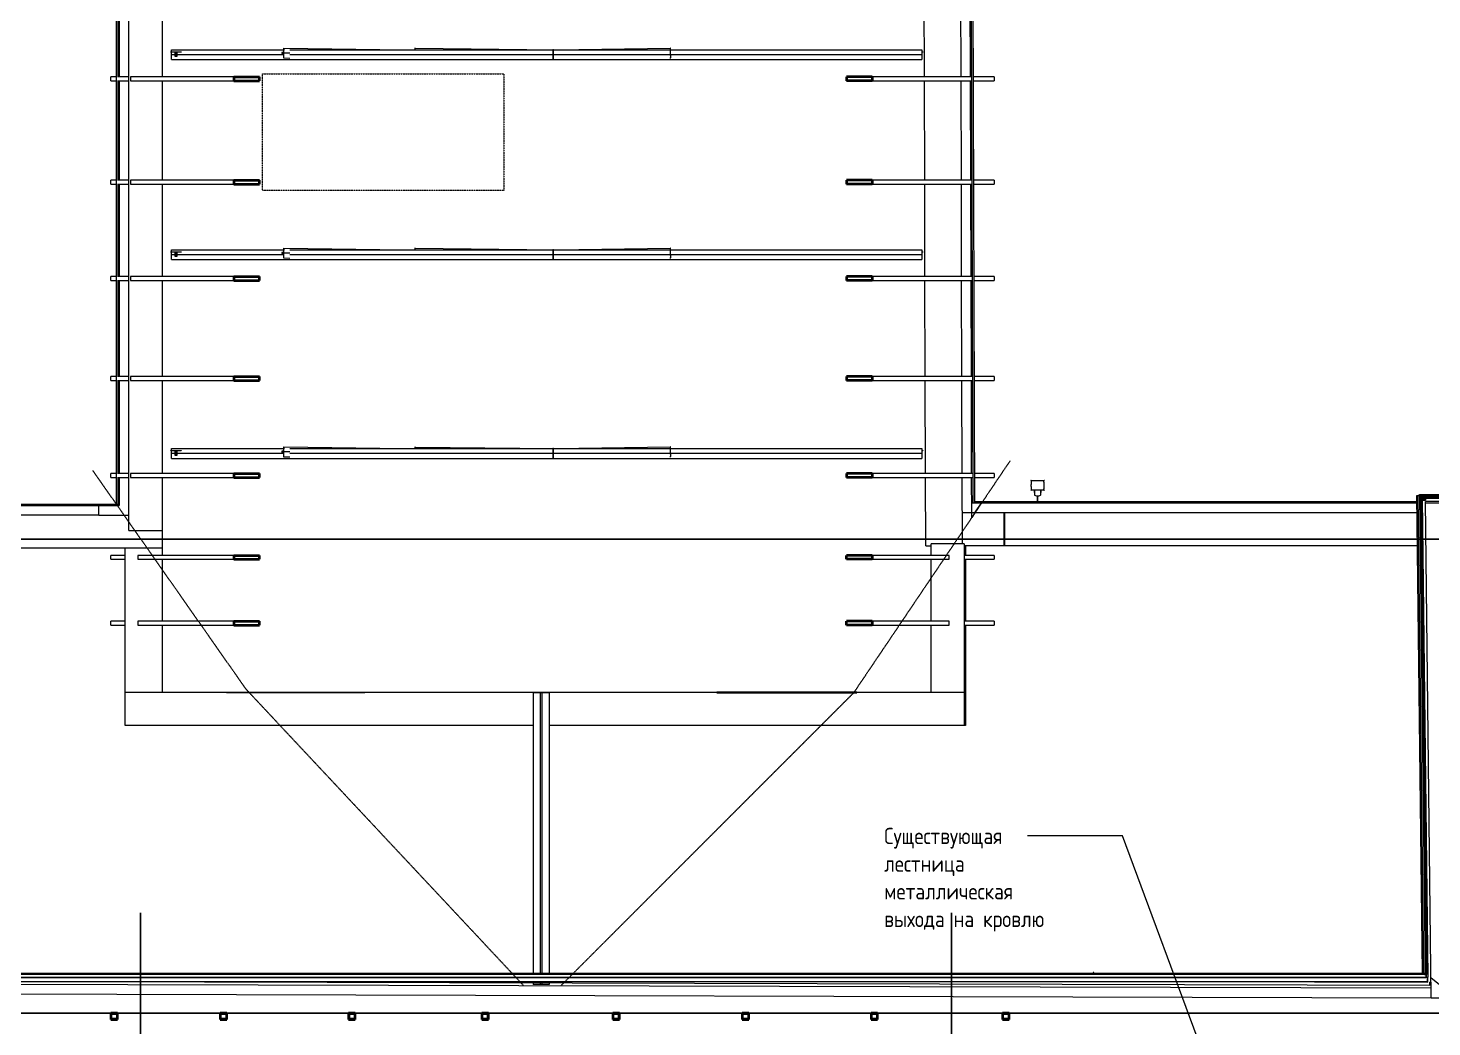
# Model space of a CAD drawing. Header units: millimetres. Extents: x -129048 to 476301, y -5853 to 215316.
# Drawn here: x 434233 to 455868, y 85369 to 100754 of the extents above; entities that cross this region are included whole.
import ezdxf

# ---------------------------------------------------------------- set-up
doc = ezdxf.new("R2010")
doc.units = ezdxf.units.MM
doc.linetypes.add('ADSK_Линия сетки', pattern=[25, 20, -2.5, 0, -2.5])
doc.linetypes.add('ADSK_Штриховая_ш3 п1_5', pattern=[4.5, 3, -1.5])
for name, color, linetype, lineweight in [('0_АР', 8, 'Continuous', 20), ('Каркас', 7, 'Continuous', 18), ('Несущие колонны', 7, 'Continuous', 18), ('Ограждение', 251, 'Continuous', 18)]:
    doc.layers.add(name, color=color, linetype=linetype, lineweight=lineweight)
doc.layers.add('Обобщенные модели', color=5, linetype='Continuous', lineweight=18, true_color=0x0000ff)
doc.styles.add('GOST Common_2', font='GOST Common_0.ttf', dxfattribs={"width": 0.9, "height": 250})

# ---------------------------------------------------------------- blocks, each defined once
blk = doc.blocks.new('LL-Двойной уголок - 2L75X75X8-V1-План чердака копия 2')
at = {"layer": 'Каркас'}
for p, q in [((24414, 36995), (24412, 36995)), ((24412, 36995), (24412, 36928)), ((24412, 36920), (24414, 36920)), ((24414, 36920), (24412, 36920)), ((24412, 36912), (24412, 36845)), ((24412, 36845), (24414, 36845)), ((24414, 36920), (24414, 36995)), ((24414, 36995), (26210, 36995)), ((26210, 36920), (24414, 36920)), ((24414, 36845), (24414, 36920)), ((26210, 36920), (24414, 36920)), ((24414, 36845), (30092, 36845)), ((26220, 36995), (30092, 36995)), ((30092, 36920), (26222, 36920)), ((30092, 36920), (26222, 36920)), ((30092, 36995), (30092, 36920)), ((30092, 36920), (30092, 36845))]:
    blk.add_line(p, q, dxfattribs=at)
blk = doc.blocks.new('LL-Двойной уголок - 2L75X75X8-2259724-План чердака копия 2')
at = {"layer": 'Каркас'}
for p, q in [((18528, 40041), (18528, 40070)), ((18528, 40070), (20257, 40070)), ((18528, 39995), (18528, 40033)), ((20351, 40070), (24408, 40070)), ((24411, 40070), (24408, 40070)), ((24408, 40070), (24408, 39995)), ((24411, 40003), (24411, 40070)), ((18586, 39995), (18528, 39995)), ((18528, 39920), (18528, 39995)), ((18586, 39995), (18528, 39995)), ((18528, 39920), (24408, 39920)), ((18602, 39995), (18594, 39995)), ((18602, 39995), (18594, 39995)), ((20256, 39995), (18610, 39995)), ((20256, 39995), (18610, 39995)), ((24408, 39995), (20350, 39995)), ((24408, 39995), (20350, 39995)), ((24408, 39995), (24412, 39995)), ((24408, 39995), (24408, 39920)), ((24412, 39995), (24408, 39995)), ((24408, 39920), (24411, 39920)), ((24411, 39920), (24411, 39987))]:
    blk.add_line(p, q, dxfattribs=at)
blk = doc.blocks.new('LL-Двойной уголок - 2L75X75X8-2357589-План чердака копия 2')
at = {"layer": 'Каркас'}
for p, q in [((24457, 40070), (26215, 40098)), ((26220, 40098), (26215, 40098)), ((26215, 40098), (26216, 40023)), ((26221, 40031), (26220, 40098)), ((26225, 40031), (26221, 40031)), ((26216, 40023), (26210, 40023)), ((26216, 40023), (26210, 40023)), ((26211, 39948), (26217, 39948)), ((26216, 40023), (26225, 40023)), ((26216, 40023), (26217, 39948)), ((26225, 40023), (26216, 40023)), ((26217, 39948), (26222, 39948)), ((26222, 39948), (26221, 40015)), ((26221, 40015), (26226, 40015))]:
    blk.add_line(p, q, dxfattribs=at)
blk = doc.blocks.new('LL-Двойной уголок - 2L75X75X8-2357592-План чердака копия 2')
at = {"layer": 'Каркас'}
for p, q in [((22279, 40095), (22278, 40070)), ((22283, 40094), (22279, 40095)), ((22283, 40070), (22283, 40094)), ((22283, 40094), (24435, 40070))]:
    blk.add_line(p, q, dxfattribs=at)
blk = doc.blocks.new('Двойной уголок _ГОСТ 8509-93_-Колонна - LL 75x8x8-V4-План чердака копия 2')
at = {"layer": 'Несущие колонны'}
for p, q in [((64, 22), (79, 22)), ((79, 14), (64, 14)), ((79, 22), (79, 14))]:
    blk.add_line(p, q, dxfattribs=at)
blk = doc.blocks.new('Двойной уголок _ГОСТ 8509-93_-Колонна - LL 75x8x8-2260355-План чердака копия 2')
at = {"layer": 'Несущие колонны'}
for p, q in [((-79, 21.5), (-4, 21.5)), ((-79, 13.5), (-79, 21.5)), ((-12, 13.5), (-79, 13.5)), ((-12, -53.5), (-12, 13.5)), ((-4, 21.5), (-4, -53.5)), ((4, 21.5), (79, 21.5)), ((4, -53.5), (4, 21.5)), ((12, 13.5), (12, -53.5)), ((79, 13.5), (12, 13.5)), ((79, 21.5), (79, 13.5)), ((-4, -53.5), (-12, -53.5)), ((12, -53.5), (4, -53.5))]:
    blk.add_line(p, q, dxfattribs=at)
blk = doc.blocks.new('LL-Двойной уголок - 2L75X75X8-2357601-План чердака копия 2')
at = {"layer": 'Каркас'}
for p, q in [((20257, 40028), (20231, 40028)), ((20231, 40028), (20231, 40020)), ((20258, 40095), (20257, 40028)), ((20261, 40095), (20258, 40095)), ((20260, 40020), (20261, 40095)), ((20261, 40095), (22108, 40072)), ((20231, 40020), (20260, 40020)), ((20260, 40020), (20231, 40020)), ((20231, 40020), (20231, 40012)), ((20231, 40012), (20257, 40012)), ((20257, 40012), (20256, 39945)), ((20256, 39945), (20259, 39945)), ((20259, 39945), (20260, 40020)), ((20259, 39945), (20350, 39944)), ((20350, 40019), (20260, 40020)), ((20350, 40019), (20260, 40020))]:
    blk.add_line(p, q, dxfattribs=at)
blk = doc.blocks.new('LL-Двойной уголок - 2L75X75X8-V6-План чердака копия 2')
at = {"layer": 'Каркас'}
for p, q in [((24414, 24700), (24412, 24700)), ((24412, 24700), (24412, 24633)), ((24414, 24625), (24414, 24700)), ((24414, 24700), (26210, 24700)), ((26220, 24700), (30092, 24700)), ((30092, 24700), (30092, 24625)), ((24412, 24625), (24414, 24625)), ((24414, 24625), (24412, 24625)), ((24412, 24617), (24412, 24550)), ((24412, 24550), (24414, 24550)), ((26210, 24625), (24414, 24625)), ((24414, 24550), (24414, 24625)), ((26210, 24625), (24414, 24625)), ((24414, 24550), (30092, 24550)), ((30092, 24625), (26222, 24625)), ((30092, 24625), (26222, 24625)), ((30092, 24625), (30092, 24550))]:
    blk.add_line(p, q, dxfattribs=at)
blk = doc.blocks.new('Двойной уголок _ГОСТ 8509-93_-Колонна - LL 75x8x8-V7-План чердака копия 2')
at = {"layer": 'Несущие колонны'}
for p, q in [((-79, 21.5), (-4, 21.5)), ((-79, 13.5), (-79, 21.5)), ((-12, 13.5), (-79, 13.5)), ((-12, -53.5), (-12, 13.5)), ((-4, 21.5), (-4, -53.5)), ((4, 21.5), (79, 21.5)), ((4, -53.5), (4, 21.5)), ((12, 13.5), (12, -53.5)), ((79, 13.5), (12, 13.5)), ((79, 21.5), (79, 13.5)), ((-4, -53.5), (-12, -53.5)), ((12, -53.5), (4, -53.5))]:
    blk.add_line(p, q, dxfattribs=at)
blk = doc.blocks.new('Водосток - Тип 1 _карниз больше 490мм_-5185615-План чердака копия 2')
at = {"layer": 'Обобщенные модели'}
for p, q in [((120, 19), (120, 10)), ((130, 19), (120, 19)), ((130, 10), (130, 19))]:
    blk.add_line(p, q, dxfattribs=at)
blk = doc.blocks.new('Ограждение - Ограждение-2966801-План чердака копия 2')
at = {"layer": 'Ограждение'}
for p, q in [((24101, 17882), (24209, 17882)), ((24101, 17882), (24101, 13558)), ((24209, 17882), (24226, 17882)), ((24209, 17882), (24209, 13558)), ((24226, 17882), (24243, 17882)), ((24243, 17882), (24351, 17882)), ((24243, 13558), (24243, 17882)), ((24351, 17882), (24351, 13558)), ((24101, 13407), (24101, 13382)), ((24209, 13382), (24101, 13382)), ((24209, 13407), (24209, 13382)), ((24226, 13382), (24209, 13382)), ((24243, 13382), (24226, 13382)), ((24243, 13382), (24243, 13407)), ((24351, 13382), (24243, 13382)), ((24351, 13406), (24351, 13382))]:
    blk.add_line(p, q, dxfattribs=at)
blk = doc.blocks.new('Водосток - Тип 1 _карниз больше 490мм_-5192914-План чердака копия 2')
at = {"layer": 'Обобщенные модели'}
for p, q in [((19, 335), (125, 335)), ((125, 335), (231, 335)), ((125, 185), (19, 185)), ((75, 185), (75, 114)), ((75, 156), (75, 114)), ((120, 99), (120, 10)), ((231, 185), (125, 185)), ((130, 10), (130, 99)), ((175, 114), (175, 185)), ((175, 114), (175, 156))]:
    blk.add_line(p, q, dxfattribs=at)
at = {"layer": 'Обобщенные модели', "flags": 128}
for points in [[(75, 156), (75, 162), (75, 168), (75, 173), (75, 178), (75, 184), (75, 185)], [(75, 184), (75, 181), (75, 178), (75, 175), (75, 173), (75, 171), (75, 168), (75, 167), (75, 165), (75, 164), (75, 162), (75, 161), (75, 161), (75, 160), (75, 160)], [(175, 160), (175, 160), (175, 161), (175, 162), (175, 163), (175, 164), (175, 166), (175, 168), (175, 170), (175, 172), (175, 174), (175, 177), (175, 180), (175, 183), (175, 185)], [(175, 185), (175, 181), (175, 175), (175, 170), (175, 164), (175, 159), (175, 156)]]:
    blk.add_lwpolyline(points, dxfattribs=at)
at = {"layer": 'Обобщенные модели'}
for start, end in [(165.3598, 194.6402), (345.3598, 14.6402)]:
    blk.add_arc((125, 160), 52, start, end, dxfattribs=at)
for start_param, end_param in [(0, 1.570796), (0, 1.570796), (1.570796, 3.141593), (1.570796, 3.141593)]:
    blk.add_ellipse((125, 114), major_axis=(-50, 0), ratio=0.309017, start_param=start_param, end_param=end_param, dxfattribs=at)
for points in [[(19, 185), (21, 185), (25, 186), (29, 189), (31, 192), (32, 195), (32, 197), (32, 199), (32, 202), (32, 204), (32, 206), (32, 209), (32, 211), (31, 214), (31, 217), (31, 220), (30, 223), (30, 226), (29, 229), (29, 232), (29, 236), (28, 240), (28, 246), (27, 255), (27, 265), (28, 274), (28, 280), (29, 284), (29, 288), (29, 291), (30, 294), (30, 297), (31, 300), (31, 303), (31, 306), (32, 309), (32, 311), (32, 314), (32, 316), (32, 318), (32, 321), (32, 323), (32, 325), (31, 328), (29, 331), (25, 334), (21, 335), (19, 335)], [(231, 335), (229, 335), (225, 334), (221, 331), (219, 328), (218, 325), (218, 323), (218, 321), (218, 318), (218, 316), (218, 314), (218, 311), (218, 309), (219, 306), (219, 303), (219, 300), (220, 297), (220, 294), (221, 291), (221, 288), (221, 284), (222, 280), (222, 274), (223, 265), (223, 255), (222, 246), (222, 240), (221, 236), (221, 232), (221, 229), (220, 226), (220, 223), (219, 220), (219, 217), (219, 214), (218, 211), (218, 209), (218, 206), (218, 204), (218, 202), (218, 199), (218, 197), (218, 195), (219, 192), (221, 189), (225, 186), (229, 185), (231, 185)]]:
    blk.add_open_spline(points, degree=3, knots=[-1, -1, -1, -1, -0.941176, -0.882353, -0.852941, -0.823529, -0.808824, -0.794118, -0.779412, -0.764706, -0.75, -0.735294, -0.720588, -0.705882, -0.691176, -0.676471, -0.661765, -0.647059, -0.632353, -0.617647, -0.602941, -0.588235, -0.558824, -0.529412, -0.470588, -0.441176, -0.411765, -0.397059, -0.382353, -0.367647, -0.352941, -0.338235, -0.323529, -0.308824, -0.294118, -0.279412, -0.264706, -0.25, -0.235294, -0.220588, -0.205882, -0.191176, -0.176471, -0.147059, -0.117647, -0.058824, 0, 0, 0, 0], dxfattribs=at)
blk = doc.blocks.new('Ограждение - Ограждение-4669466-План чердака копия 2')
at = {"layer": 'Ограждение', "true_color": 0x373f43}
h = blk.add_hatch(color=149, dxfattribs=at)
h.paths.add_polyline_path([(37804, 20846), (37854, 20847), (37854, 20871), (37804, 20871), (37804, 20846)])
h.paths.add_polyline_path([(37784, 20881), (37804, 20881), (37803, 20891), (37783, 20891), (37784, 20881)])
h.paths.add_polyline_path([(37743, 20891), (37743, 20914), (37720, 20914), (37743, 20892)])
h.paths.add_polyline_path([(37763, 20901), (37783, 20901), (37783, 20911), (37763, 20911), (37763, 20901)])
h = blk.add_hatch(color=149, dxfattribs=at)
h.paths.add_polyline_path([(37891, 13421), (37891, 13495), (37881, 13495), (37881, 13425), (37847, 13425), (37851, 13421), (37881, 13421)])
h.paths.add_polyline_path([(37871, 13495), (37870, 13539), (37860, 13539), (37860, 13495), (37870, 13495)])
h.paths.add_polyline_path([(37850, 13539), (37850, 13539), (37850, 13558), (37840, 13558), (37840, 13539)])
h.paths.add_polyline_path([(37813, 13558), (37830, 13558), (37743, 20892), (37720, 20914), (37807, 13558)])
blk.add_hatch(color=149, dxfattribs=at).paths.add_polyline_path([(37851, 13421), (37847, 13425), (36145, 13425), (37813, 13421)])
at = {"layer": 'Ограждение'}
for p, q in [((37720, 20914), (37743, 20914)), ((37720, 20914), (37743, 20891)), ((37807, 13558), (37720, 20914)), ((37847, 13425), (37851, 13421))]:
    blk.add_line(p, q, dxfattribs=at)
blk = doc.blocks.new('СПНК-Разрез пустотелой несущей конструкции-Колонна - HSS101_6X101_6X6_4-5960401-План чердака копия 2')
at = {"layer": 'Несущие колонны', "lineweight": 40}
for p, q in [((51, 51), (-51, 51)), ((-51, 51), (-51, -51)), ((-45.08, -45.08), (-45.08, 45.08)), ((-45.08, 45.08), (45.08, 45.08)), ((45.08, 45.08), (45.08, -45.08)), ((51, -51), (51, 51)), ((-51, -51), (51, -51)), ((45.08, -45.08), (-45.08, -45.08))]:
    blk.add_line(p, q, dxfattribs=at)

msp = doc.modelspace()

# ---------------------------------------------------------------- linework, layer by layer
at = {"linetype": 'ADSK_Линия сетки'}
for p, q in [((407800.22514, 92883.45535), (473919.80656, 92883.45535)), ((435964.51904, 67728.80458), (435964.51904, 87128.53587)), ((448464.51904, 67728.80458), (448464.51904, 87128.53587)), ((407800.22514, 85583.45535), (473919.80656, 85583.45535))]:
    msp.add_line(p, q, dxfattribs=at)
at = {"layer": '0_АР'}
for p, q in [((435597.35054, 93420.9803), (435597.35054, 116080.85982)), ((435787.35054, 93016.90653), (435787.35054, 115836.24416)), ((448758.29439, 112187.33356), (448816.41141, 93439.77334)), ((448796.41131, 93439.77334), (448752.67819, 107547.33356)), ((435617.35054, 101482.33356), (435617.35054, 100002.33356)), ((435637.35054, 101482.33356), (435637.35054, 100002.33356)), ((436297.35054, 101482.33356), (436297.35054, 100002.33356)), ((448046.06378, 100002.33356), (448041.47581, 101482.33356)), ((448601.4785, 101482.33356), (448606.06647, 100002.33356)), ((448756.06719, 100002.33356), (448751.47922, 101482.33356)), ((435510.36047, 99942.33356), (435510.36047, 100002.33356)), ((435597.35054, 100002.33356), (435510.36047, 100002.33356)), ((435787.35054, 100002.33356), (435613.19387, 100002.33356)), ((435811.7264, 100002.33356), (435811.7264, 99942.33356)), ((437405.44193, 100002.33356), (435811.7264, 100002.33356)), ((448776.06752, 100002.33356), (447243.06697, 100002.33356)), ((449124.24616, 100002.33356), (448796.06762, 100002.33356)), ((449124.24616, 100002.33356), (449124.24616, 99942.33356)), ((435510.36047, 99942.33356), (435597.35054, 99942.33356)), ((435613.19387, 99942.33356), (435787.35054, 99942.33356)), ((435617.35054, 99942.33356), (435617.35054, 98412.33356)), ((435637.35054, 99942.33356), (435637.35054, 98412.33356)), ((435811.7264, 99942.33356), (437405.44193, 99942.33356)), ((436297.35054, 99942.33356), (436297.35054, 98412.33356)), ((447243.06697, 99942.33356), (448776.25352, 99942.33356)), ((448050.99274, 98412.33356), (448046.24977, 99942.33356)), ((448606.25247, 99942.33356), (448610.99543, 98412.33356)), ((448760.99615, 98412.33356), (448756.25319, 99942.33356)), ((448796.25362, 99942.33356), (449124.24616, 99942.33356)), ((435510.36047, 98352.33356), (435510.36047, 98412.33356)), ((435597.35054, 98412.33356), (435510.36047, 98412.33356)), ((435510.36047, 98352.33356), (435597.35054, 98352.33356)), ((435787.35054, 98412.33356), (435613.19387, 98412.33356)), ((435613.19387, 98352.33356), (435787.35054, 98352.33356)), ((435617.35054, 98352.33356), (435617.35054, 96927.33356)), ((435637.35054, 98352.33356), (435637.35054, 96927.33356)), ((435811.7264, 98412.33356), (435811.7264, 98352.33356)), ((437405.44193, 98412.33356), (435811.7264, 98412.33356)), ((435811.7264, 98352.33356), (437405.44193, 98352.33356)), ((436297.35054, 98352.33356), (436297.35054, 96927.33356)), ((448780.99649, 98412.33356), (447243.06697, 98412.33356)), ((447243.06697, 98352.33356), (448781.18249, 98352.33356)), ((448055.59621, 96927.33356), (448051.17874, 98352.33356)), ((448611.18143, 98352.33356), (448615.5989, 96927.33356)), ((448765.59962, 96927.33356), (448761.18215, 98352.33356)), ((449124.24616, 98412.33356), (448800.99658, 98412.33356)), ((448801.18258, 98352.33356), (449124.24616, 98352.33356)), ((449124.24616, 98412.33356), (449124.24616, 98352.33356)), ((435510.36047, 96867.33356), (435510.36047, 96927.33356)), ((435597.35054, 96927.33356), (435510.36047, 96927.33356)), ((435787.35054, 96927.33356), (435613.19387, 96927.33356)), ((435811.7264, 96927.33356), (435811.7264, 96867.33356)), ((437405.44193, 96927.33356), (435811.7264, 96927.33356)), ((448785.59995, 96927.33356), (447243.06697, 96927.33356)), ((449124.24616, 96927.33356), (448805.60005, 96927.33356)), ((449124.24616, 96927.33356), (449124.24616, 96867.33356)), ((435510.36047, 96867.33356), (435597.35054, 96867.33356)), ((435613.19387, 96867.33356), (435787.35054, 96867.33356)), ((435617.35054, 96867.33356), (435617.35054, 95387.33356)), ((435637.35054, 96867.33356), (435637.35054, 95387.33356)), ((435811.7264, 96867.33356), (437405.44193, 96867.33356)), ((436297.35054, 96867.33356), (436297.35054, 95387.33356)), ((447243.06697, 96867.33356), (448785.78595, 96867.33356)), ((448060.37017, 95387.33356), (448055.78221, 96867.33356)), ((448615.7849, 96867.33356), (448620.37286, 95387.33356)), ((448770.37358, 95387.33356), (448765.78562, 96867.33356)), ((448805.78605, 96867.33356), (449124.24616, 96867.33356)), ((435510.36047, 95327.33356), (435510.36047, 95387.33356)), ((435597.35054, 95387.33356), (435510.36047, 95387.33356)), ((435510.36047, 95327.33356), (435597.35054, 95327.33356)), ((435787.35054, 95387.33356), (435613.19387, 95387.33356)), ((435613.19387, 95327.33356), (435787.35054, 95327.33356)), ((435617.35054, 95327.33356), (435617.35054, 93892.33356)), ((435637.35054, 95327.33356), (435637.35054, 93892.33356)), ((435811.7264, 95387.33356), (435811.7264, 95327.33356)), ((437405.44193, 95387.33356), (435811.7264, 95387.33356)), ((435811.7264, 95327.33356), (437405.44193, 95327.33356)), ((436297.35054, 95327.33356), (436297.35054, 93892.33356)), ((448790.37392, 95387.33356), (447243.06697, 95387.33356)), ((447243.06697, 95327.33356), (448790.55992, 95327.33356)), ((448065.00464, 93892.33356), (448060.55617, 95327.33356)), ((448620.55886, 95327.33356), (448625.00733, 93892.33356)), ((448775.00805, 93892.33356), (448770.55958, 95327.33356)), ((449124.24616, 95387.33356), (448810.37402, 95387.33356)), ((448810.56002, 95327.33356), (449124.24616, 95327.33356)), ((449124.24616, 95387.33356), (449124.24616, 95327.33356)), ((435510.36047, 93832.33356), (435510.36047, 93892.33356)), ((435597.35054, 93892.33356), (435510.36047, 93892.33356)), ((435510.36047, 93832.33356), (435597.35054, 93832.33356)), ((435787.35054, 93892.33356), (435613.19387, 93892.33356)), ((435613.19387, 93832.33356), (435787.35054, 93832.33356)), ((435617.35054, 93832.33356), (435617.35054, 93400.9803)), ((435637.35054, 93832.33356), (435637.35054, 93400.9803)), ((435811.7264, 93892.33356), (435811.7264, 93832.33356)), ((437405.44193, 93892.33356), (435811.7264, 93892.33356)), ((435811.7264, 93832.33356), (437405.44193, 93832.33356)), ((436297.35054, 93832.33356), (436297.35054, 92632.33356)), ((448795.00839, 93892.33356), (447243.06697, 93892.33356)), ((447243.06697, 93832.33356), (448795.19439, 93832.33356)), ((448068.45355, 92779.77334), (448065.19064, 93832.33356)), ((448625.19333, 93832.33356), (448628.36903, 92807.90627)), ((448776.87597, 93289.77334), (448775.19405, 93832.33356)), ((449124.24616, 93892.33356), (448815.00848, 93892.33356)), ((448815.19448, 93832.33356), (449124.24616, 93832.33356)), ((449124.24616, 93892.33356), (449124.24616, 93832.33356)), ((455658.00521, 93559.65555), (455678.00383, 93559.89112)), ((455744.73583, 86196.58634), (455658.00521, 93559.65555)), ((455677.88742, 93569.77334), (463066.80766, 93569.77334)), ((455677.88742, 93569.77334), (455678.00383, 93559.89112)), ((463106.80766, 93549.77334), (455678.12301, 93549.77334)), ((455678.12301, 93549.77334), (455764.73722, 86196.58634)), ((455678.24014, 93539.65555), (455698.23876, 93539.89112)), ((455698.12235, 93549.77334), (455698.23876, 93539.89112)), ((463126.80766, 93529.77334), (455698.35794, 93529.77334)), ((455698.35794, 93529.77334), (455784.96447, 86177.46504)), ((455698.47509, 93519.65555), (455718.4737, 93519.89113)), ((455785.48127, 86133.64699), (455698.47509, 93519.65555)), ((455718.35729, 93529.77334), (455718.4737, 93519.89113)), ((463176.80766, 93509.77334), (455718.59289, 93509.77334)), ((455718.59289, 93509.77334), (455805.48266, 86133.64699)), ((455718.8858, 93484.47884), (455768.88233, 93485.06783)), ((455768.59128, 93509.77334), (455768.88233, 93485.06783)), ((428899.95368, 93420.9803), (435617.35054, 93420.9803)), ((428899.95368, 93400.9803), (435637.35054, 93400.9803)), ((435324.95368, 93250.9803), (428899.95368, 93250.9803)), ((435324.95368, 93250.9803), (435324.95368, 93400.9803)), ((435324.95368, 93250.9803), (435779.12452, 93250.9803)), ((435787.35054, 93250.9803), (435779.12452, 93250.9803)), ((455638.38215, 93289.77334), (448626.87525, 93289.77334)), ((448776.41098, 93439.77334), (455636.61503, 93439.77334)), ((448776.87597, 93216.58177), (448776.87597, 93289.77334)), ((448826.24431, 93289.77334), (448776.87597, 93216.58177)), ((448776.87752, 93439.77334), (448796.41089, 93439.83389)), ((448816.34941, 93459.77334), (455636.37942, 93459.77334)), ((448826.24431, 93289.77334), (448940.91076, 93459.77334)), ((449274.8715, 92779.77334), (449274.8715, 93289.77334)), ((449279.95368, 93289.77334), (449279.95368, 92779.77334)), ((455859.19562, 85818.90821), (455769.18032, 93459.77334)), ((463196.80766, 93459.77334), (455769.18032, 93459.77334)), ((455769.41593, 93439.77334), (463346.80766, 93439.77334)), ((435787.35054, 93016.90653), (436297.35054, 93016.90653)), ((436297.35054, 92740.9803), (428899.95368, 92740.9803)), ((435510.36047, 92572.33356), (435510.36047, 92632.33356)), ((435727.35054, 92632.33356), (435510.36047, 92632.33356)), ((435727.35054, 90012.90627), (435727.35054, 92740.9803)), ((435925.80531, 92632.33356), (435925.80531, 92572.33356)), ((437405.44193, 92632.33356), (435925.80531, 92632.33356)), ((448426.5139, 92632.33356), (447243.06697, 92632.33356)), ((448068.45355, 92779.77334), (448149.95368, 92779.77334)), ((448149.95368, 92632.33356), (448149.95368, 92807.90627)), ((448659.95368, 92807.90627), (448149.95368, 92807.90627)), ((448426.5139, 92572.33356), (448426.5139, 92632.33356)), ((448659.95368, 92807.90627), (448659.95368, 90012.90627)), ((455644.39034, 92779.77334), (448659.95368, 92779.77334)), ((449124.24616, 92632.33356), (448659.95368, 92632.33356)), ((448679.95368, 92779.77334), (448679.95368, 92632.33356)), ((449124.24616, 92632.33356), (449124.24616, 92572.33356)), ((435510.36047, 92572.33356), (435727.35054, 92572.33356)), ((435925.80531, 92572.33356), (437405.44193, 92572.33356)), ((436297.35054, 92572.33356), (436297.35054, 91617.33356)), ((447243.06697, 92572.33356), (448426.5139, 92572.33356)), ((448149.95368, 91617.33356), (448149.95368, 92572.33356)), ((448659.95368, 92572.33356), (449124.24616, 92572.33356)), ((448679.95368, 92572.33356), (448679.95368, 91617.33356)), ((435510.36047, 91557.33356), (435510.36047, 91617.33356)), ((435727.35054, 91617.33356), (435510.36047, 91617.33356)), ((435510.36047, 91557.33356), (435727.35054, 91557.33356)), ((435925.80531, 91617.33356), (435925.80531, 91557.33356)), ((437405.44193, 91617.33356), (435925.80531, 91617.33356)), ((435925.80531, 91557.33356), (437405.44193, 91557.33356)), ((436297.35054, 91557.33356), (436297.35054, 90522.90627)), ((448426.5139, 91617.33356), (447243.06697, 91617.33356)), ((447243.06697, 91557.33356), (448426.5139, 91557.33356)), ((448149.95368, 90522.90627), (448149.95368, 91557.33356)), ((448426.5139, 91557.33356), (448426.5139, 91617.33356)), ((449124.24616, 91617.33356), (448659.95368, 91617.33356)), ((448659.95368, 91557.33356), (449124.24616, 91557.33356)), ((448679.95368, 91557.33356), (448679.95368, 90012.90627)), ((449124.24616, 91617.33356), (449124.24616, 91557.33356)), ((435727.35054, 90522.90627), (437293.65904, 90522.90627)), ((439424.3602, 90522.90627), (444850.11252, 90522.90627)), ((447004.95368, 90522.90627), (448659.95368, 90522.90627)), ((442015.72423, 90012.90627), (435727.35054, 90012.90627)), ((448659.95368, 90012.90627), (442265.83889, 90012.90627)), ((448679.95368, 90012.90627), (448659.95368, 90012.90627)), ((428899.95368, 86196.58634), (455744.73583, 86196.58634)), ((455755.06563, 86176.58634), (428899.95368, 86176.58634)), ((428899.95368, 86133.64699), (455785.48127, 86133.64699)), ((455775.30324, 86127.46504), (428899.95368, 86127.46504)), ((455755.06563, 86196.58634), (455755.06563, 86176.58634)), ((455755.06563, 86196.58634), (455764.73722, 86196.58634)), ((455755.06563, 86177.46504), (455764.96308, 86177.46504)), ((455764.96308, 86177.46504), (455764.73784, 86196.58634)), ((455775.30324, 86177.46504), (455775.30324, 86127.46504)), ((455775.30324, 86177.46504), (455784.96447, 86177.46504)), ((455795.54087, 86133.64699), (455795.54087, 86063.64699)), ((455795.54087, 86133.64699), (455805.48266, 86133.64699)), ((455806.36311, 86059.04813), (455805.48428, 86133.64699)), ((455855.57781, 86126.00257), (456006.99687, 86006.43058)), ((428089.95368, 85892.01398), (455859.19562, 85818.90821)), ((428749.95368, 86040.27698), (455857.42844, 85968.91338)), ((455795.54087, 86063.64699), (428839.95368, 86063.64699)), ((455830.95111, 86008.98323), (435066.90805, 86063.64699)), ((454059.48352, 86063.64699), (455806.36311, 86059.04813)), ((455831.08274, 86058.98305), (455830.95111, 86008.98323)), ((455831.08274, 86058.98305), (455856.36813, 86058.91649)), ((455857.42844, 85968.91338), (455856.13442, 86058.9171)), ((455859.19562, 85818.90821), (456009.21068, 85818.51328))]:
    msp.add_line(p, q, dxfattribs=at)
at = {"layer": '0_АР', "lineweight": 40}
for p, q in [((437405.44193, 100002.33356), (437405.44193, 99942.33356)), ((437405.44193, 100002.33356), (437800.10036, 100002.33356)), ((437800.10036, 99942.33356), (437800.10036, 100002.33356)), ((447243.06697, 100002.33356), (446848.40853, 100002.33356)), ((446848.40853, 100002.33356), (446848.40853, 99942.33356)), ((447243.06697, 100002.33356), (447243.06697, 99942.33356)), ((437405.44193, 99942.33356), (437800.10036, 99942.33356)), ((447243.06697, 99942.33356), (446848.40853, 99942.33356)), ((437405.44193, 98412.33356), (437405.44193, 98352.33356)), ((437405.44193, 98412.33356), (437800.10036, 98412.33356)), ((437405.44193, 98352.33356), (437800.10036, 98352.33356)), ((437800.10036, 98352.33356), (437800.10036, 98412.33356)), ((447243.06697, 98412.33356), (446848.40853, 98412.33356)), ((446848.40853, 98412.33356), (446848.40853, 98352.33356)), ((447243.06697, 98352.33356), (446848.40853, 98352.33356)), ((447243.06697, 98412.33356), (447243.06697, 98352.33356)), ((437405.44193, 96927.33356), (437405.44193, 96867.33356)), ((437405.44193, 96927.33356), (437800.10036, 96927.33356)), ((437800.10036, 96867.33356), (437800.10036, 96927.33356)), ((447243.06697, 96927.33356), (446848.40853, 96927.33356)), ((446848.40853, 96927.33356), (446848.40853, 96867.33356)), ((447243.06697, 96927.33356), (447243.06697, 96867.33356)), ((437405.44193, 96867.33356), (437800.10036, 96867.33356)), ((447243.06697, 96867.33356), (446848.40853, 96867.33356)), ((437405.44193, 95387.33356), (437405.44193, 95327.33356)), ((437405.44193, 95387.33356), (437800.10036, 95387.33356)), ((437405.44193, 95327.33356), (437800.10036, 95327.33356)), ((437800.10036, 95327.33356), (437800.10036, 95387.33356)), ((447243.06697, 95387.33356), (446848.40853, 95387.33356)), ((446848.40853, 95387.33356), (446848.40853, 95327.33356)), ((447243.06697, 95327.33356), (446848.40853, 95327.33356)), ((447243.06697, 95387.33356), (447243.06697, 95327.33356)), ((437405.44193, 93892.33356), (437405.44193, 93832.33356)), ((437405.44193, 93892.33356), (437800.10036, 93892.33356)), ((437405.44193, 93832.33356), (437800.10036, 93832.33356)), ((437800.10036, 93832.33356), (437800.10036, 93892.33356)), ((447243.06697, 93892.33356), (446848.40853, 93892.33356)), ((446848.40853, 93892.33356), (446848.40853, 93832.33356)), ((447243.06697, 93832.33356), (446848.40853, 93832.33356)), ((447243.06697, 93892.33356), (447243.06697, 93832.33356)), ((437405.44193, 92632.33356), (437405.44193, 92572.33356)), ((437405.44193, 92632.33356), (437800.10036, 92632.33356)), ((437800.10036, 92572.33356), (437800.10036, 92632.33356)), ((446848.40853, 92572.33356), (446848.40853, 92632.33356)), ((447243.06697, 92632.33356), (446848.40853, 92632.33356)), ((447243.06697, 92632.33356), (447243.06697, 92572.33356)), ((437405.44193, 92572.33356), (437800.10036, 92572.33356)), ((447243.06697, 92572.33356), (446848.40853, 92572.33356)), ((437405.44193, 91617.33356), (437405.44193, 91557.33356)), ((437405.44193, 91617.33356), (437800.10036, 91617.33356)), ((437405.44193, 91557.33356), (437800.10036, 91557.33356)), ((437800.10036, 91557.33356), (437800.10036, 91617.33356)), ((446848.40853, 91557.33356), (446848.40853, 91617.33356)), ((447243.06697, 91617.33356), (446848.40853, 91617.33356)), ((447243.06697, 91557.33356), (446848.40853, 91557.33356)), ((447243.06697, 91617.33356), (447243.06697, 91557.33356))]:
    msp.add_line(p, q, dxfattribs=at)
at = {"layer": '0_АР', "linetype": 'ADSK_Штриховая_ш3 п1_5'}
for p, q in [((437847.10398, 100051.35667), (441567.10398, 100051.35667)), ((437847.10398, 98251.35667), (437847.10398, 100051.35667)), ((441567.10398, 100051.35667), (441567.10398, 98251.35667)), ((441567.10398, 98251.35667), (437847.10398, 98251.35667)), ((435229.64965, 93938.05955), (437583.48331, 90581.05685)), ((446964.01464, 90522.90627), (449368.54413, 94087.76784)), ((437583.48331, 90581.05685), (441869.20257, 86005.73902)), ((442445.33067, 86004.2223), (446964.01464, 90522.90627))]:
    msp.add_line(p, q, dxfattribs=at)
at = {"layer": '0_АР', "lineweight": 9}
for p, q in [((437293.65904, 90522.90627), (439424.3602, 90522.90627)), ((437293.65904, 90512.90627), (437293.65904, 90522.90627)), ((439424.3602, 90512.90627), (437293.65904, 90512.90627)), ((439424.3602, 90512.90627), (439424.3602, 90522.90627)), ((447004.95368, 90522.90627), (444850.11252, 90522.90627)), ((444850.11252, 90512.90627), (444850.11252, 90522.90627)), ((444850.11252, 90512.90627), (447004.95368, 90512.90627)), ((447004.95368, 90512.90627), (447004.95368, 90522.90627)), ((450440.44862, 88310.15111), (449635.83664, 88310.15111)), ((451100.20749, 88310.15111), (450440.44862, 88310.15111)), ((452565.66153, 84362.1563), (451100.20749, 88310.15111))]:
    msp.add_line(p, q, dxfattribs=at)

# ---------------------------------------------------------------- block references
at = {"layer": '0_АР'}
for name, p in [('Двойной уголок _ГОСТ 8509-93_-Колонна - LL 75x8x8-2260355-План чердака копия 2', (436512.61027, 100368.2459)), ('LL-Двойной уголок - 2L75X75X8-2259724-План чердака копия 2', (417914.95368, 60348.45535)), ('LL-Двойной уголок - 2L75X75X8-2357601-План чердака копия 2', (417914.95368, 60348.45535)), ('LL-Двойной уголок - 2L75X75X8-2357592-План чердака копия 2', (417914.95368, 60348.45535)), ('LL-Двойной уголок - 2L75X75X8-V1-План чердака копия 2', (417914.95368, 63423.45535)), ('LL-Двойной уголок - 2L75X75X8-2357589-План чердака копия 2', (417914.95368, 60348.45535)), ('Двойной уголок _ГОСТ 8509-93_-Колонна - LL 75x8x8-V4-План чердака копия 2', (447943.09251, 100368.2459)), ('LL-Двойной уголок - 2L75X75X8-2357601-План чердака копия 2', (417914.95368, 57268.45535)), ('LL-Двойной уголок - 2L75X75X8-2357592-План чердака копия 2', (417914.95368, 57268.45535)), ('LL-Двойной уголок - 2L75X75X8-2357589-План чердака копия 2', (417914.95368, 57268.45535)), ('Двойной уголок _ГОСТ 8509-93_-Колонна - LL 75x8x8-2260355-План чердака копия 2', (436512.61027, 97288.2459)), ('LL-Двойной уголок - 2L75X75X8-2259724-План чердака копия 2', (417914.95368, 57268.45535)), ('LL-Двойной уголок - 2L75X75X8-V6-План чердака копия 2', (417914.95368, 72638.45535)), ('Двойной уголок _ГОСТ 8509-93_-Колонна - LL 75x8x8-V4-План чердака копия 2', (447943.09251, 97288.2459)), ('Двойной уголок _ГОСТ 8509-93_-Колонна - LL 75x8x8-V7-План чердака копия 2', (436512.61027, 94226.76231)), ('LL-Двойной уголок - 2L75X75X8-2259724-План чердака копия 2', (417914.95368, 54206.97177)), ('LL-Двойной уголок - 2L75X75X8-2357601-План чердака копия 2', (417914.95368, 54206.97177)), ('LL-Двойной уголок - 2L75X75X8-2357592-План чердака копия 2', (417914.95368, 54206.97177)), ('LL-Двойной уголок - 2L75X75X8-V1-План чердака копия 2', (417914.95368, 57281.97177)), ('LL-Двойной уголок - 2L75X75X8-2357589-План чердака копия 2', (417914.95368, 54206.97177)), ('Двойной уголок _ГОСТ 8509-93_-Колонна - LL 75x8x8-V4-План чердака копия 2', (447943.09251, 94226.76231)), ('Водосток - Тип 1 _карниз больше 490мм_-5192914-План чердака копия 2', (449666.81097, 93449.77334)), ('Ограждение - Ограждение-4669466-План чердака копия 2', (417914.95368, 72638.45535)), ('Ограждение - Ограждение-2966801-План чердака копия 2', (417914.95368, 72638.45535)), ('Водосток - Тип 1 _карниз больше 490мм_-5185615-План чердака копия 2', (450530.06563, 86186.58634)), ('СПНК-Разрез пустотелой несущей конструкции-Колонна - HSS101_6X101_6X6_4-5960401-План чердака копия 2', (435561.1519, 85532.56476)), ('СПНК-Разрез пустотелой несущей конструкции-Колонна - HSS101_6X101_6X6_4-5960401-План чердака копия 2', (437244.9278, 85532.56476)), ('СПНК-Разрез пустотелой несущей конструкции-Колонна - HSS101_6X101_6X6_4-5960401-План чердака копия 2', (439224.69845, 85532.56476)), ('СПНК-Разрез пустотелой несущей конструкции-Колонна - HSS101_6X101_6X6_4-5960401-План чердака копия 2', (441275.75346, 85532.56476)), ('СПНК-Разрез пустотелой несущей конструкции-Колонна - HSS101_6X101_6X6_4-5960401-План чердака копия 2', (443294.79768, 85532.56476)), ('СПНК-Разрез пустотелой несущей конструкции-Колонна - HSS101_6X101_6X6_4-5960401-План чердака копия 2', (445288.42477, 85532.56476)), ('СПНК-Разрез пустотелой несущей конструкции-Колонна - HSS101_6X101_6X6_4-5960401-План чердака копия 2', (447275.11992, 85532.56476)), ('СПНК-Разрез пустотелой несущей конструкции-Колонна - HSS101_6X101_6X6_4-5960401-План чердака копия 2', (449301.67375, 85532.56476))]:
    msp.add_blockref(name, p, dxfattribs=at)

# ---------------------------------------------------------------- texts
at = {"layer": '0_АР', "lineweight": 9, "insert": (447427.22726, 88435.34426), "char_height": 250, "width": 3012.3, "attachment_point": 1, "line_spacing_factor": 1.022766, "style": 'GOST Common_2'}
msp.add_mtext('\\pt360,720,1080,1440,1800,2160,2520,2880,3240,3600,3960,4320,4680,5040,5400,5760,6120,6480,6840,7200,7560,7920,8280,8640,9000,9360,9720,10080,10440,10800,11160,11520;Существующая лестница металлическая выхода на кровлю', dxfattribs=at)

doc.saveas('drawing.dxf')
